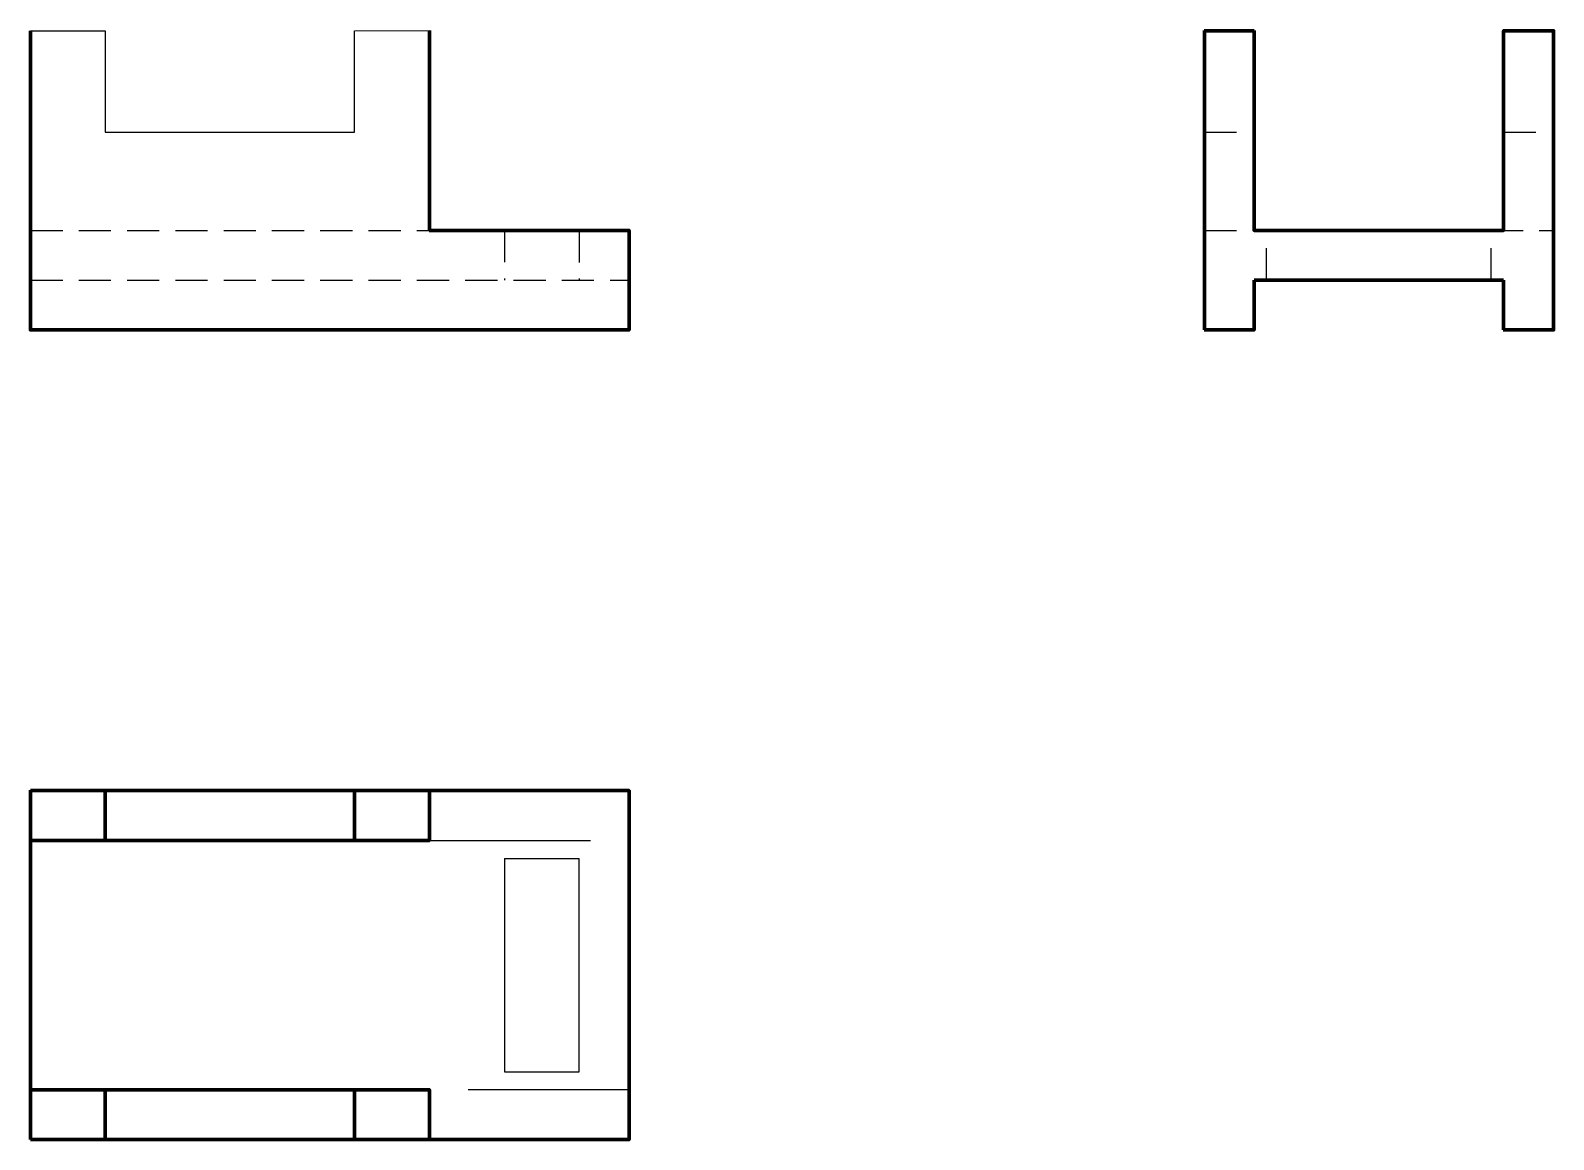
# Model space of a CAD drawing. Header units: metres. Extents: x 1 to 122, y 1 to 89.
import ezdxf

# ---------------------------------------------------------------- set-up
doc = ezdxf.new("R2010")
doc.units = ezdxf.units.M
doc.linetypes.add('DASHED', pattern=[19.05, 12.7, -6.35])
doc.layers.add('PDF4_Geometry', color=7, linetype='Continuous')

msp = doc.modelspace()

# ---------------------------------------------------------------- linework, layer by layer
for p, q in [((1.47, 88.52), (7.37, 88.52)), ((7.37, 88.52), (7.37, 80.52)), ((27.04, 88.52), (32.94, 88.54)), ((27.04, 80.52), (27.04, 88.52)), ((7.37, 80.52), (27.04, 80.52)), ((38.85, 23.22), (38.85, 6.39)), ((38.85, 23.22), (44.75, 23.22)), ((44.75, 6.39), (44.75, 23.22)), ((38.85, 6.39), (44.75, 6.39))]:
    msp.add_line(p, q)
at = {"linetype": 'DASHED', "ltscale": 0.2}
for p, q in [((94.07, 80.52), (97.99, 80.52)), ((117.67, 80.52), (121.61, 80.52)), ((1.47, 72.77), (32.94, 72.77)), ((38.85, 72.79), (38.85, 68.83)), ((44.75, 72.77), (48.69, 72.77)), ((44.75, 72.77), (44.75, 68.83)), ((94.07, 72.77), (97.99, 72.77)), ((98.98, 68.83), (98.98, 72.77)), ((116.68, 72.77), (121.61, 72.77)), ((116.68, 68.83), (116.68, 72.77)), ((1.47, 68.83), (48.69, 68.83))]:
    msp.add_line(p, q, dxfattribs=at)
at = {"linetype": 'DASHED'}
for p, q in [((32.94, 24.64), (48.69, 24.64)), ((48.69, 4.97), (32.92, 4.97))]:
    msp.add_line(p, q, dxfattribs=at)
at = {"layer": 'PDF4_Geometry', "lineweight": 70}
for points in [[(32.92, 72.77), (48.69, 72.77), (48.69, 64.92), (1.47, 64.92), (1.47, 88.52)], [(32.94, 72.77), (32.94, 88.54)], [(97.99, 88.52), (94.05, 88.52)], [(94.07, 64.92), (94.07, 88.54)], [(117.65, 64.92), (121.61, 64.92), (121.61, 88.52), (117.67, 88.52), (117.67, 72.77), (97.99, 72.77), (97.99, 88.54)], [(97.99, 68.83), (97.99, 64.92), (94.05, 64.92)], [(117.67, 68.83), (97.99, 68.83)], [(117.67, 64.92), (117.67, 68.85)], [(32.94, 28.6), (32.94, 24.64), (1.47, 24.64), (1.47, 1.04)], [(1.47, 24.64), (1.47, 28.6)], [(1.47, 28.57), (32.94, 28.57)], [(7.37, 24.64), (7.37, 28.6)], [(27.04, 24.64), (27.04, 28.6)], [(32.92, 1.04), (48.69, 1.04), (48.69, 28.57), (32.92, 28.57)], [(1.47, 4.97), (7.37, 4.97), (7.37, 1.04), (1.47, 1.04)], [(7.35, 4.97), (27.04, 4.97), (27.04, 1.04), (7.35, 1.04)], [(27.04, 4.97), (32.94, 4.97), (32.94, 1.04), (27.04, 1.04)]]:
    msp.add_lwpolyline(points, dxfattribs=at)

doc.saveas('drawing.dxf')
